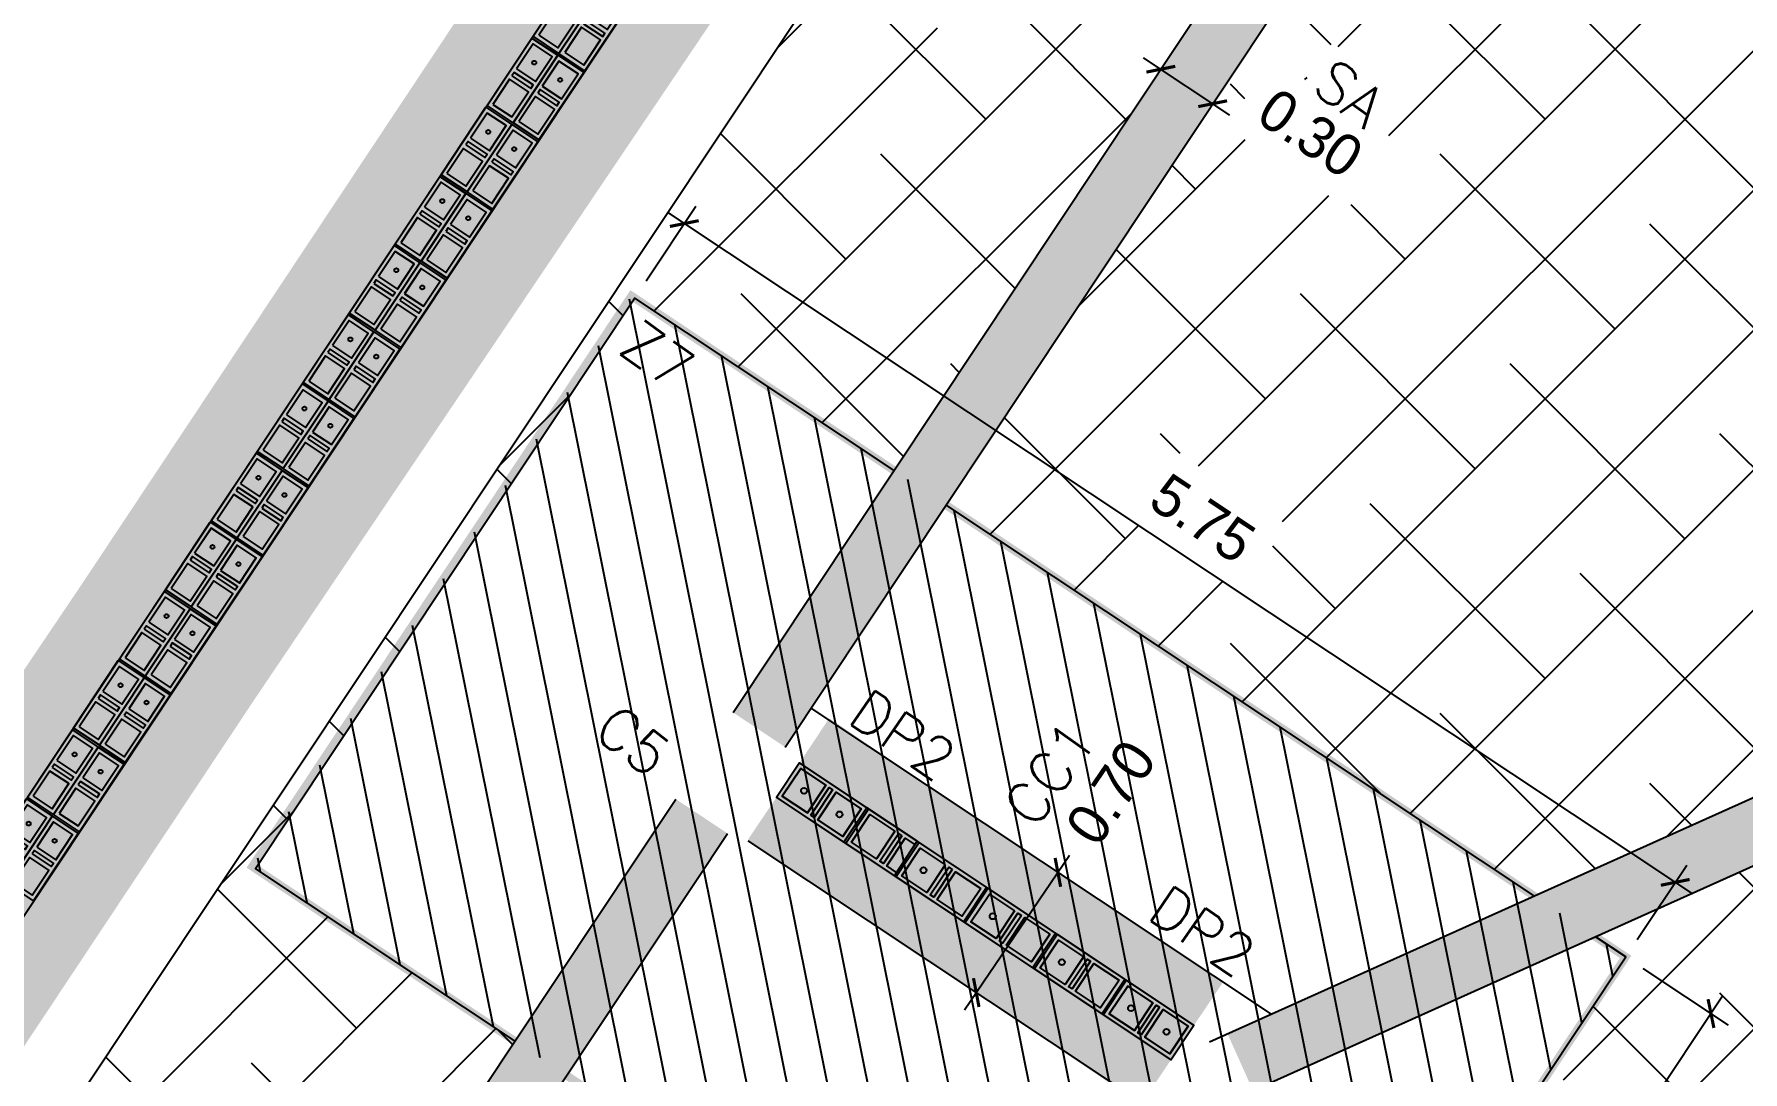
# Model space of a CAD drawing. Header units: metres. Extents: x -33.7 to 13.3, y -17.6 to 9.2.
# Drawn here: x -25.13 to -16.9, y -2.23 to 2.77 of the extents above; entities that cross this region are included whole.
import ezdxf
from ezdxf.enums import TextEntityAlignment as Align
from ezdxf.xclip import XClip

# ---------------------------------------------------------------- set-up
doc = ezdxf.new("R2010")
doc.units = ezdxf.units.M
doc.header["$XCLIPFRAME"] = 2
for name, color, linetype in [('00', 8, 'Continuous'), ('COTAS', 1, 'Continuous'), ('Pin DP1 en Muro de 20cm', 3, 'Continuous'), ('Pin DP1 en Muro de contencion de 30cm', 3, 'Continuous'), ('Pin DP2 en Muro de 20cm', 32, 'Continuous'), ('S-cotas 001', 1, 'Continuous'), ('Zapata Z7 de 3.30 x 5.75 x 0.55 m', 140, 'Continuous')]:
    doc.layers.add(name, color=color, linetype=linetype)
for name, color, linetype, transparency in [('Cimiento corrido CC1 de 0.70 x 0.25 m (dentro de zapata)', 52, 'Continuous', 0.5), ('Cimiento corrido MC1 de 1.00 x 0.30 m', 4, 'Continuous', 0.5), ('SOT Muro de 20cm', 1, 'Continuous', 0.5), ('SOT Muro de contencion de 30cm', 6, 'Continuous', 0.5)]:
    doc.layers.add(name, color=color, linetype=linetype, transparency=transparency)
doc.styles.add('ROMANS', font='romans')
doc.styles.add('ROTULOS', font='GOTHIC.TTF')
doc.styles.get("Standard").update_dxf_attribs({"font": 'arial.ttf'})
doc.dimstyles.new('DIM_100_2', dxfattribs={"dimtxt": 0.2, "dimasz": 0.1, "dimexe": 0.1, "dimexo": 0.1, "dimgap": 0.15, "dimtad": 1, "dimdsep": 46, "dimtxsty": 'ROTULOS', "dimblk": 'ARCHTICK', "dimcen": 0.1, "dimdle": 0.1, "dimaunit": 1, "dimadec": 3, "dimazin": 3, "dimtfac": 1, "dimtix": 1, "dimtmove": 2, "dimatfit": 3, "dimldrblk": 'FLECHA', "dimfxl": 0.25, "dimtvp": 1, "dimtolj": 1, "dimlwd": -1, "dimlwe": -1})

# ---------------------------------------------------------------- blocks, each defined once
blk = doc.blocks.new('*U40')
for points in [[(-0.075, 0.4), (0.075, 0.4), (0.075, 0.01), (-0.075, 0.01)], [(0.055, 0.38), (-0.055, 0.38), (-0.055, 0.235), (0.055, 0.235)], [(0.055, 0.215), (-0.055, 0.215), (-0.055, 0.195), (0.055, 0.195)], [(0.055, 0.175), (-0.055, 0.175), (-0.055, 0.03), (0.055, 0.03)]]:
    blk.add_lwpolyline(points, close=True)
at = {"color": 251}
blk.add_lwpolyline([(-0.075, 0), (0.075, 0)], dxfattribs=at)
at = {"color": 3}
blk.add_circle((0, 0.1025), 0.00953, dxfattribs=at)
blk = doc.blocks.new('*U41')
for points in [[(-0.075, 0.4), (0.075, 0.4), (0.075, 0.01), (-0.075, 0.01)], [(0.055, 0.38), (-0.055, 0.38), (-0.055, 0.235), (0.055, 0.235)], [(0.055, 0.215), (-0.055, 0.215), (-0.055, 0.195), (0.055, 0.195)], [(0.055, 0.175), (-0.055, 0.175), (-0.055, 0.03), (0.055, 0.03)]]:
    blk.add_lwpolyline(points, close=True)
at = {"color": 251}
blk.add_lwpolyline([(-0.075, 0), (0.075, 0)], dxfattribs=at)
at = {"color": 3}
blk.add_circle((0, 0.1025), 0.00953, dxfattribs=at)
blk = doc.blocks.new('*U42')
for points in [[(-0.075, 0.4), (0.075, 0.4), (0.075, 0.01), (-0.075, 0.01)], [(0.055, 0.38), (-0.055, 0.38), (-0.055, 0.235), (0.055, 0.235)], [(0.055, 0.215), (-0.055, 0.215), (-0.055, 0.195), (0.055, 0.195)], [(0.055, 0.175), (-0.055, 0.175), (-0.055, 0.03), (0.055, 0.03)]]:
    blk.add_lwpolyline(points, close=True)
at = {"color": 251}
blk.add_lwpolyline([(-0.075, 0), (0.075, 0)], dxfattribs=at)
at = {"color": 3}
blk.add_circle((0, 0.1025), 0.00953, dxfattribs=at)
blk = doc.blocks.new('*U43')
for points in [[(-0.075, 0.4), (0.075, 0.4), (0.075, 0.01), (-0.075, 0.01)], [(0.055, 0.38), (-0.055, 0.38), (-0.055, 0.235), (0.055, 0.235)], [(0.055, 0.215), (-0.055, 0.215), (-0.055, 0.195), (0.055, 0.195)], [(0.055, 0.175), (-0.055, 0.175), (-0.055, 0.03), (0.055, 0.03)]]:
    blk.add_lwpolyline(points, close=True)
at = {"color": 251}
blk.add_lwpolyline([(-0.075, 0), (0.075, 0)], dxfattribs=at)
at = {"color": 3}
blk.add_circle((0, 0.1025), 0.00953, dxfattribs=at)
blk = doc.blocks.new('*U44')
for points in [[(-0.075, 0.4), (0.075, 0.4), (0.075, 0.01), (-0.075, 0.01)], [(0.055, 0.38), (-0.055, 0.38), (-0.055, 0.235), (0.055, 0.235)], [(0.055, 0.215), (-0.055, 0.215), (-0.055, 0.195), (0.055, 0.195)], [(0.055, 0.175), (-0.055, 0.175), (-0.055, 0.03), (0.055, 0.03)]]:
    blk.add_lwpolyline(points, close=True)
at = {"color": 251}
blk.add_lwpolyline([(-0.075, 0), (0.075, 0)], dxfattribs=at)
at = {"color": 3}
blk.add_circle((0, 0.1025), 0.00953, dxfattribs=at)
blk = doc.blocks.new('*U45')
for points in [[(-0.075, 0.4), (0.075, 0.4), (0.075, 0.01), (-0.075, 0.01)], [(0.055, 0.38), (-0.055, 0.38), (-0.055, 0.235), (0.055, 0.235)], [(0.055, 0.215), (-0.055, 0.215), (-0.055, 0.195), (0.055, 0.195)], [(0.055, 0.175), (-0.055, 0.175), (-0.055, 0.03), (0.055, 0.03)]]:
    blk.add_lwpolyline(points, close=True)
at = {"color": 251}
blk.add_lwpolyline([(-0.075, 0), (0.075, 0)], dxfattribs=at)
at = {"color": 3}
blk.add_circle((0, 0.1025), 0.00953, dxfattribs=at)
blk = doc.blocks.new('*U46')
for points in [[(-0.075, 0.4), (0.075, 0.4), (0.075, 0.01), (-0.075, 0.01)], [(0.055, 0.38), (-0.055, 0.38), (-0.055, 0.235), (0.055, 0.235)], [(0.055, 0.215), (-0.055, 0.215), (-0.055, 0.195), (0.055, 0.195)], [(0.055, 0.175), (-0.055, 0.175), (-0.055, 0.03), (0.055, 0.03)]]:
    blk.add_lwpolyline(points, close=True)
at = {"color": 251}
blk.add_lwpolyline([(-0.075, 0), (0.075, 0)], dxfattribs=at)
at = {"color": 3}
blk.add_circle((0, 0.1025), 0.00953, dxfattribs=at)
blk = doc.blocks.new('*U47')
for points in [[(-0.075, 0.4), (0.075, 0.4), (0.075, 0.01), (-0.075, 0.01)], [(0.055, 0.38), (-0.055, 0.38), (-0.055, 0.235), (0.055, 0.235)], [(0.055, 0.215), (-0.055, 0.215), (-0.055, 0.195), (0.055, 0.195)], [(0.055, 0.175), (-0.055, 0.175), (-0.055, 0.03), (0.055, 0.03)]]:
    blk.add_lwpolyline(points, close=True)
at = {"color": 251}
blk.add_lwpolyline([(-0.075, 0), (0.075, 0)], dxfattribs=at)
at = {"color": 3}
blk.add_circle((0, 0.1025), 0.00953, dxfattribs=at)
blk = doc.blocks.new('*U48')
for points in [[(-0.075, 0.4), (0.075, 0.4), (0.075, 0.01), (-0.075, 0.01)], [(0.055, 0.38), (-0.055, 0.38), (-0.055, 0.235), (0.055, 0.235)], [(0.055, 0.215), (-0.055, 0.215), (-0.055, 0.195), (0.055, 0.195)], [(0.055, 0.175), (-0.055, 0.175), (-0.055, 0.03), (0.055, 0.03)]]:
    blk.add_lwpolyline(points, close=True)
at = {"color": 251}
blk.add_lwpolyline([(-0.075, 0), (0.075, 0)], dxfattribs=at)
at = {"color": 3}
blk.add_circle((0, 0.1025), 0.00953, dxfattribs=at)
blk = doc.blocks.new('*U49')
for points in [[(-0.075, 0.4), (0.075, 0.4), (0.075, 0.01), (-0.075, 0.01)], [(0.055, 0.38), (-0.055, 0.38), (-0.055, 0.235), (0.055, 0.235)], [(0.055, 0.215), (-0.055, 0.215), (-0.055, 0.195), (0.055, 0.195)], [(0.055, 0.175), (-0.055, 0.175), (-0.055, 0.03), (0.055, 0.03)]]:
    blk.add_lwpolyline(points, close=True)
at = {"color": 251}
blk.add_lwpolyline([(-0.075, 0), (0.075, 0)], dxfattribs=at)
at = {"color": 3}
blk.add_circle((0, 0.1025), 0.00953, dxfattribs=at)
blk = doc.blocks.new('*U50')
for points in [[(-0.075, 0.4), (0.075, 0.4), (0.075, 0.01), (-0.075, 0.01)], [(0.055, 0.38), (-0.055, 0.38), (-0.055, 0.235), (0.055, 0.235)], [(0.055, 0.215), (-0.055, 0.215), (-0.055, 0.195), (0.055, 0.195)], [(0.055, 0.175), (-0.055, 0.175), (-0.055, 0.03), (0.055, 0.03)]]:
    blk.add_lwpolyline(points, close=True)
at = {"color": 251}
blk.add_lwpolyline([(-0.075, 0), (0.075, 0)], dxfattribs=at)
at = {"color": 3}
blk.add_circle((0, 0.1025), 0.00953, dxfattribs=at)
blk = doc.blocks.new('*U51')
for points in [[(-0.075, 0.4), (0.075, 0.4), (0.075, 0.01), (-0.075, 0.01)], [(0.055, 0.38), (-0.055, 0.38), (-0.055, 0.235), (0.055, 0.235)], [(0.055, 0.215), (-0.055, 0.215), (-0.055, 0.195), (0.055, 0.195)], [(0.055, 0.175), (-0.055, 0.175), (-0.055, 0.03), (0.055, 0.03)]]:
    blk.add_lwpolyline(points, close=True)
at = {"color": 251}
blk.add_lwpolyline([(-0.075, 0), (0.075, 0)], dxfattribs=at)
at = {"color": 3}
blk.add_circle((0, 0.1025), 0.00953, dxfattribs=at)
blk = doc.blocks.new('*U52')
for points in [[(-0.075, 0.4), (0.075, 0.4), (0.075, 0.01), (-0.075, 0.01)], [(0.055, 0.38), (-0.055, 0.38), (-0.055, 0.235), (0.055, 0.235)], [(0.055, 0.215), (-0.055, 0.215), (-0.055, 0.195), (0.055, 0.195)], [(0.055, 0.175), (-0.055, 0.175), (-0.055, 0.03), (0.055, 0.03)]]:
    blk.add_lwpolyline(points, close=True)
at = {"color": 251}
blk.add_lwpolyline([(-0.075, 0), (0.075, 0)], dxfattribs=at)
at = {"color": 3}
blk.add_circle((0, 0.1025), 0.00953, dxfattribs=at)
blk = doc.blocks.new('*U18')
at = {"color": 251}
blk.add_lwpolyline([(135.5512, -9.5275), (135.7512, -9.5275)], dxfattribs=at)
for points in [[(135.5512, -9.9275), (135.7512, -9.9275), (135.7512, -9.5375), (135.5512, -9.5375)], [(135.7312, -9.7025), (135.5712, -9.7025), (135.5712, -9.5575), (135.7312, -9.5575)], [(135.7312, -9.7425), (135.5712, -9.7425), (135.5712, -9.7225), (135.7312, -9.7225)], [(135.7312, -9.9075), (135.5712, -9.9075), (135.5712, -9.7625), (135.7312, -9.7625)]]:
    blk.add_lwpolyline(points, close=True)
at = {"color": 3}
for centre in [(135.6512, -9.63), (135.6512, -9.835)]:
    blk.add_circle(centre, 0.0144, dxfattribs=at)
blk = doc.blocks.new('*U273')
at = {"color": 251}
blk.add_lwpolyline([(135.5512, -9.5275), (135.7512, -9.5275)], dxfattribs=at)
for points in [[(135.5512, -9.9275), (135.7512, -9.9275), (135.7512, -9.5375), (135.5512, -9.5375)], [(135.7312, -9.7025), (135.5712, -9.7025), (135.5712, -9.5575), (135.7312, -9.5575)], [(135.7312, -9.7425), (135.5712, -9.7425), (135.5712, -9.7225), (135.7312, -9.7225)], [(135.7312, -9.9075), (135.5712, -9.9075), (135.5712, -9.7625), (135.7312, -9.7625)]]:
    blk.add_lwpolyline(points, close=True)
at = {"color": 3}
blk.add_circle((135.6512, -9.63), 0.0144, dxfattribs=at)
blk = doc.blocks.new('*U274')
at = {"color": 251}
blk.add_lwpolyline([(135.5512, -9.5275), (135.7512, -9.5275)], dxfattribs=at)
for points in [[(135.5512, -9.9275), (135.7512, -9.9275), (135.7512, -9.5375), (135.5512, -9.5375)], [(135.7312, -9.7025), (135.5712, -9.7025), (135.5712, -9.5575), (135.7312, -9.5575)], [(135.7312, -9.7425), (135.5712, -9.7425), (135.5712, -9.7225), (135.7312, -9.7225)], [(135.7312, -9.9075), (135.5712, -9.9075), (135.5712, -9.7625), (135.7312, -9.7625)]]:
    blk.add_lwpolyline(points, close=True)
at = {"color": 3}
blk.add_circle((135.6512, -9.63), 0.0144, dxfattribs=at)
blk = doc.blocks.new('*U275')
at = {"color": 251}
blk.add_lwpolyline([(135.5512, -9.5275), (135.7512, -9.5275)], dxfattribs=at)
for points in [[(135.5512, -9.9275), (135.7512, -9.9275), (135.7512, -9.5375), (135.5512, -9.5375)], [(135.7312, -9.7025), (135.5712, -9.7025), (135.5712, -9.5575), (135.7312, -9.5575)], [(135.7312, -9.7425), (135.5712, -9.7425), (135.5712, -9.7225), (135.7312, -9.7225)], [(135.7312, -9.9075), (135.5712, -9.9075), (135.5712, -9.7625), (135.7312, -9.7625)]]:
    blk.add_lwpolyline(points, close=True)
at = {"color": 3}
blk.add_circle((135.6512, -9.63), 0.0144, dxfattribs=at)
blk = doc.blocks.new('*U272')
at = {"color": 251}
blk.add_lwpolyline([(135.5512, -9.5275), (135.7512, -9.5275)], dxfattribs=at)
for points in [[(135.5512, -9.9275), (135.7512, -9.9275), (135.7512, -9.5375), (135.5512, -9.5375)], [(135.7312, -9.7025), (135.5712, -9.7025), (135.5712, -9.5575), (135.7312, -9.5575)], [(135.7312, -9.7425), (135.5712, -9.7425), (135.5712, -9.7225), (135.7312, -9.7225)], [(135.7312, -9.9075), (135.5712, -9.9075), (135.5712, -9.7625), (135.7312, -9.7625)]]:
    blk.add_lwpolyline(points, close=True)
blk = doc.blocks.new('_ArchTick')
at = {"color": 0, "linetype": 'ByBlock', "lineweight": -2, "const_width": 0.15}
blk.add_lwpolyline([(-0.5, -0.5), (0.5, 0.5)], dxfattribs=at)
blk = doc.blocks.new('*D410')
at = {"layer": 'COTAS'}
for p, q in [((-25.1433, -2.8739), (-26.1427, -2.2096)), ((-26.1147, -2.3482), (-26.1147, -2.3482)), ((-25.2819, -2.9018), (-25.2819, -2.9018))]:
    blk.add_line(p, q, dxfattribs=at)
at = {"layer": 'Defpoints', "color": 0}
for p in [(-26.0594, -2.265), (-26.0594, -2.265), (-25.2266, -2.8185)]:
    blk.add_point(p, dxfattribs=at)
at = {"layer": 'COTAS', "linetype": 'ByBlock', "xscale": 0.1, "yscale": 0.1, "zscale": 0.1}
for p, rotation in [((-26.0594, -2.265), 146.3867880681231), ((-25.2266, -2.8185), 326.3867880681231)]:
    blk.add_blockref('_ArchTick', p, dxfattribs=dict(at, rotation=rotation))
at = {"layer": 'COTAS', "color": 1, "insert": (-24.7232, -2.8908), "char_height": 0.2, "attachment_point": 5, "rotation": 326.38679, "style": 'ROTULOS'}
blk.add_mtext('\\A1;\\A1;1.00', dxfattribs=at)
blk = doc.blocks.new('FLECHA')
h = blk.add_hatch(color=256)
edge = h.paths.add_edge_path()
edge.add_line((-0.76, -0.716), (-0.346, 0))
edge.add_line((-0.346, 0), (-0.76, 0.716))
edge.add_arc((-0.63, 0.791), 0.15, 30, 210, ccw=False)
edge.add_line((-0.5, 0.866), (0, 0))
edge.add_line((0, 0), (-0.5, -0.866))
edge.add_arc((-0.63, -0.791), 0.15, 150, 330, ccw=False)
blk.add_line((-0.346, 0), (-1.83, 0))
blk.add_lwpolyline([(-0.76, -0.716), (-0.346, 0), (-0.76, 0.716, -1), (-0.5, 0.866), (0, 0), (-0.5, -0.866, -1)], format="xyb", close=True)
blk = doc.blocks.new('*D427')
at = {"layer": 'COTAS'}
for p, q in [((-19.3655, 2.3768), (-19.7819, 2.6536)), ((-19.754, 2.515), (-19.754, 2.515)), ((-19.5041, 2.3489), (-19.5041, 2.3489))]:
    blk.add_line(p, q, dxfattribs=at)
at = {"layer": 'Defpoints', "color": 0}
for p in [(-19.6986, 2.5983), (-19.6986, 2.5983), (-19.4488, 2.4322)]:
    blk.add_point(p, dxfattribs=at)
at = {"layer": 'COTAS', "linetype": 'ByBlock', "xscale": 0.1, "yscale": 0.1, "zscale": 0.1}
for p, rotation in [((-19.6986, 2.5983), 146.3867880681233), ((-19.4488, 2.4322), 326.3867880681233)]:
    blk.add_blockref('_ArchTick', p, dxfattribs=dict(at, rotation=rotation))
at = {"layer": 'COTAS', "color": 1, "insert": (-18.9778, 2.2902), "char_height": 0.2, "attachment_point": 5, "rotation": 326.38679, "style": 'ROTULOS'}
blk.add_mtext('\\A1;0.30', dxfattribs=at)
blk = doc.blocks.new('*D462')
at = {"layer": 'Defpoints', "color": 0}
for p in [(-22.2323, 1.4961), (-17.2208, -1.3178), (-17.4593, -1.6767)]:
    blk.add_point(p, dxfattribs=at)
at = {"layer": 'S-cotas 001'}
for p, q in [((-22.177, 1.5794), (-21.9384, 1.9383)), ((-22.0771, 1.9103), (-17.1375, -1.3732)), ((-17.4039, -1.5934), (-17.1654, -1.2345))]:
    blk.add_line(p, q, dxfattribs=at)
at = {"layer": 'S-cotas 001', "linetype": 'ByBlock', "xscale": 0.1, "yscale": 0.1, "zscale": 0.1}
for p, rotation in [((-21.9938, 1.855), 146.3866916977256), ((-17.2208, -1.3178), 326.3866916977256)]:
    blk.add_blockref('_ArchTick', p, dxfattribs=dict(at, rotation=rotation))
at = {"layer": 'S-cotas 001', "color": 1, "insert": (-19.4966, 0.4351), "char_height": 0.2, "attachment_point": 5, "rotation": 326.38669, "style": 'ROTULOS'}
blk.add_mtext('\\A1;\\A1;5.75', dxfattribs=at)
blk = doc.blocks.new('*D463')
at = {"layer": 'Defpoints', "color": 0}
for p in [(-17.4593, -1.6767), (-19.2861, -4.4249), (-18.8753, -4.698)]:
    blk.add_point(p, dxfattribs=at)
at = {"layer": 'S-cotas 001'}
for p, q in [((-17.376, -1.732), (-16.9652, -2.0051)), ((-16.9932, -1.8665), (-18.9307, -4.7812)), ((-19.2028, -4.4803), (-18.7921, -4.7533))]:
    blk.add_line(p, q, dxfattribs=at)
at = {"layer": 'S-cotas 001', "linetype": 'ByBlock', "xscale": 0.1, "yscale": 0.1, "zscale": 0.1}
for p, rotation in [((-17.0485, -1.9497), 56.38703489178465), ((-18.8753, -4.698), 236.3870348917846)]:
    blk.add_blockref('_ArchTick', p, dxfattribs=dict(at, rotation=rotation))
at = {"layer": 'S-cotas 001', "color": 1, "insert": (-17.8226, -2.6525), "char_height": 0.2, "attachment_point": 5, "rotation": 56.38703, "style": 'ROTULOS'}
blk.add_mtext('\\A1;3.30', dxfattribs=at)
blk = doc.blocks.new('*D464')
at = {"layer": 'COTAS'}
for p, q in [((-20.6438, -1.9314), (-20.1382, -1.1867)), ((-20.2771, -1.2133), (-20.2771, -1.2133)), ((-20.6703, -1.7925), (-20.6703, -1.7925))]:
    blk.add_line(p, q, dxfattribs=at)
at = {"layer": 'Defpoints', "color": 0}
for p in [(-20.1944, -1.2695), (-20.1944, -1.2695), (-20.5876, -1.8486)]:
    blk.add_point(p, dxfattribs=at)
at = {"layer": 'COTAS', "linetype": 'ByBlock', "xscale": 0.1, "yscale": 0.1, "zscale": 0.1}
for p, rotation in [((-20.1944, -1.2695), 55.82555940408001), ((-20.5876, -1.8486), 235.82555940408)]:
    blk.add_blockref('_ArchTick', p, dxfattribs=dict(at, rotation=rotation))
at = {"layer": 'COTAS', "color": 1, "insert": (-19.9387, -0.8852), "char_height": 0.2, "attachment_point": 5, "rotation": 55.82556, "style": 'ROTULOS'}
blk.add_mtext('\\A1;0.70', dxfattribs=at)
blk = doc.blocks.new('Pin DP1 en Muro de 20cm')
at = {"layer": 'Pin DP1 en Muro de 20cm'}
blk.add_hatch(color=256, dxfattribs=at).paths.add_polyline_path([(-20.0705, -1.676), (-20.1591, -1.8092), (-20.2799, -1.729), (-20.1913, -1.5957)])
blk.add_lwpolyline([(-20.0705, -1.676), (-20.1591, -1.8092), (-20.2799, -1.729), (-20.1913, -1.5957)], close=True, dxfattribs=at)
blk = doc.blocks.new('Pin DP1 en Muro de contencion de 30cm')
at = {"layer": 'Pin DP1 en Muro de contencion de 30cm'}
blk.add_hatch(color=256, dxfattribs=at).paths.add_polyline_path([(-17.68, -16.0187), (-17.7867, -15.9923), (-17.8216, -16.133), (-17.7149, -16.1595)])
blk.add_lwpolyline([(-17.68, -16.0187), (-17.7867, -15.9923), (-17.8216, -16.133), (-17.7149, -16.1595)], close=True, dxfattribs=at)
blk = doc.blocks.new('Pin DP2 en Muro de 20cm')
at = {"layer": 'Pin DP2 en Muro de 20cm'}
for points in [[(2.069, 1.5064), (1.909, 1.5064), (1.909, 1.3614), (2.069, 1.3614)], [(2.069, 1.3014), (1.909, 1.3014), (1.909, 1.1564), (2.069, 1.1564)]]:
    blk.add_hatch(color=256, dxfattribs=at).paths.add_polyline_path(points)
for points in [[(2.069, 1.5064), (1.909, 1.5064), (1.909, 1.3614), (2.069, 1.3614)], [(2.069, 1.3014), (1.909, 1.3014), (1.909, 1.1564), (2.069, 1.1564)]]:
    blk.add_lwpolyline(points, close=True, dxfattribs=at)
blk = doc.blocks.new('Zapata Z7 de 3.30 x 5.75 x 0.55 m')
at = {"layer": 'Zapata Z7 de 3.30 x 5.75 x 0.55 m'}
h = blk.add_hatch(dxfattribs=at)
h.set_pattern_fill('ANSI31', color=256, scale=0.06, style=0)
h.paths.add_polyline_path([(-1.65, -2.875), (1.65, -2.875), (1.65, 2.875), (-1.65, 2.875)])
at = {"layer": 'Zapata Z7 de 3.30 x 5.75 x 0.55 m', "const_width": 0.04}
blk.add_lwpolyline([(-1.65, -2.875), (1.65, -2.875), (1.65, 2.875), (-1.65, 2.875)], close=True, dxfattribs=at)
blk = doc.blocks.new('xMuro 20')
blk.add_hatch(color=256).paths.add_polyline_path([(0, -0.1), (1, -0.1), (1, 0.1), (0, 0.1)])
blk.add_lwpolyline([(0, -0.1), (1, -0.1), (1, 0.1), (0, 0.1)], close=True)
at = {"color": 250, "flags": 1}
for tag, p in [('ID', (0, -0.2)), ('TIPO', (0, -0.3)), ('ESPESOR', (0, -0.4)), ('LARGO', (0, -0.5)), ('ALTO', (0, -0.6)), ('AREA', (0, -0.7))]:
    blk.add_attdef(tag, p, '', height=0.08, dxfattribs=at)
blk = doc.blocks.new('xMuro 30')
blk.add_hatch(color=256).paths.add_polyline_path([(0, -0.15), (1, -0.15), (1, 0.15), (0, 0.15)])
blk.add_lwpolyline([(0, -0.15), (1, -0.15), (1, 0.15), (0, 0.15)], close=True)
at = {"color": 250, "flags": 1}
for tag, p in [('ID', (0, -0.25)), ('TIPO', (0, -0.35)), ('ESPESOR', (0, -0.45)), ('LARGO', (0, -0.55)), ('ALTO', (0, -0.65)), ('AREA', (0, -0.75))]:
    blk.add_attdef(tag, p, '', height=0.08, dxfattribs=at)

msp = doc.modelspace()

# ---------------------------------------------------------------- hatches: boundary and pattern name
at = {"layer": '00'}
h = msp.add_hatch(dxfattribs=at)
h.set_pattern_fill('ANSI38', color=256, scale=0.15)
h.paths.add_polyline_path([(-4.6593, 0.8334), (-8.386, 0.8334), (-8.386, -0.2387), (-4.6593, -0.2387)])
h.paths.add_polyline_path([(-5.3507, 0.0369), (-4.7173, 0.0369), (-4.7173, -0.2631), (-5.3507, -0.2631)])
h.paths.add_polyline_path([(-8.1834, 0.8535), (-7.731, 0.8535), (-7.731, 0.5535), (-8.1834, 0.5535)])
h.paths.add_polyline_path([(-9.586, 0.8334), (-9.586, -0.2387), (-8.386, -0.2387), (-8.386, 0.8334)])
h.paths.add_polyline_path([(-8.386, 6.3702), (-8.386, 1.5334), (-4.6593, 1.5334), (-4.6593, 3.3291), (-2.586, 3.3291), (-2.586, 6.3702)])
h.paths.add_polyline_path([(-11.086, 6.3702), (-11.086, 2.9834), (-9.586, 2.9834), (-9.586, 1.5334), (-8.386, 1.5334), (-8.386, 6.3702)])
h.paths.add_polyline_path([(-9.5393, 1.8241), (-8.9155, 1.8241), (-8.9155, 1.5241), (-9.5393, 1.5241)])
h.paths.add_polyline_path([(-8.386, 6.3702), (-8.386, 7.7363), (-8.8848, 7.7363), (-9.2848, 7.7363), (-9.6848, 7.7363), (-10.0848, 7.7363), (-10.4848, 7.7363), (-10.611, 7.7363), (-10.8848, 7.7362), (-11.086, 7.7362), (-11.086, 6.3702)])
h.paths.add_polyline_path([(-3.182, 7.8863), (-3.182, 7.8663), (-3.182, 7.8364), (-3.182, 7.7563), (-3.182, 7.7363), (-3.372, 7.7363), (-3.372, 7.8364), (-3.7597, 7.8364), (-3.7597, 7.7363), (-3.986, 7.7363), (-3.986, 6.7363), (-4.686, 6.7363), (-4.686, 7.7363), (-4.9222, 7.7363), (-5.1122, 7.7363), (-5.3598, 7.7363), (-5.7598, 7.7363), (-6.1598, 7.7363), (-6.5598, 7.7363), (-6.9598, 7.7363), (-7.3598, 7.7363), (-7.586, 7.7362), (-7.586, 6.7363), (-8.286, 6.7363), (-8.286, 7.7363), (-8.386, 7.7363), (-8.386, 6.3702), (-2.586, 6.3702), (-2.586, 6.7363), (-2.936, 6.7363), (-2.936, 7.7363), (-3.172, 7.7363), (-3.172, 7.8364), (-3.172, 7.8863)], is_closed=False)
h.paths.add_polyline_path([(-2.586, 3.3291), (1.439, 3.3291), (1.439, 4.9451), (-2.011, 4.9451), (-2.011, 6.3702), (-2.586, 6.3702)])
h.paths.add_polyline_path([(-2.011, 7.7363), (-2.236, 7.7363), (-2.236, 6.7363), (-2.586, 6.7363), (-2.586, 6.3702), (-2.011, 6.3702)])
h.paths.add_polyline_path([(4.6574, 4.9302), (3.9462, 5.2268), (4.0571, 5.4926), (2.139, 6.2926), (2.139, 1.5084), (3.2303, 1.5084)])
h.paths.add_polyline_path([(10.1144, 2.8169), (9.7724, 2.9595), (9.9071, 3.2826), (6.4461, 4.726), (6.2536, 4.2645), (5.3035, 4.6608), (3.9158, 1.3334), (9.4957, 1.3334), (9.7777, 2.0095)])
h.paths.add_polyline_path([(8.7205, 1.6505), (9.3407, 1.3935), (9.1876, 1.024), (8.5673, 1.281)])
h.paths.add_polyline_path([(9.4957, 1.3334), (3.9158, 1.3334), (3.6968, 0.8084), (2.139, 0.8084), (2.139, -2.6637), (7.8287, -2.6637)])
h.paths.add_polyline_path([(7.0302, -2.4025), (7.6504, -2.6595), (7.4973, -3.029), (6.877, -2.772)])
h.paths.add_polyline_path([(8.6568, 1.3446), (9.1961, 1.0926), (9.0691, 0.8208), (8.5298, 1.0728)])
h.paths.add_polyline_path([(7.453, -3.5646), (7.8287, -2.6637), (2.139, -2.6637), (2.139, -3.1747), (3.0741, -3.5646)])
h.paths.add_polyline_path([(3.0741, -3.5646), (6.4622, -4.9777), (6.5969, -4.6546), (6.9389, -4.7973), (7.453, -3.5646)])
h.paths.add_polyline_path([(-5.3882, -2.6637), (-5.3882, -0.9387), (-8.0538, -0.9387), (-8.0538, -2.6637)])
h.paths.add_polyline_path([(-6.0368, -2.5157), (-5.5845, -2.5157), (-5.5845, -2.8157), (-6.0368, -2.8157)])
h.paths.add_polyline_path([(-11.386, -3.8953), (-11.386, -2.6637), (-11.386, -0.3166), (-12.886, -0.3166), (-12.886, 0.5401), (-15.8572, -0.7944), (-17.5814, -3.3881), (-14.0719, -5.7717), (-13.5557, -4.9952), (-12.557, -5.6591)])
h.paths.add_polyline_path([(-15.8572, -0.7944), (-17.6054, -1.5796), (-17.4593, -1.6767), (-18.2811, -2.9129), (-17.5814, -3.3881)])
h.paths.add_polyline_path([(-12.886, 1.3334), (-12.886, 2.4194), (-15.3829, 4.7202), (-17.9279, 4.7202), (-20.7334, 0.4997), (-17.9006, -1.3833), (-15.5456, -0.3256), (-14.4428, 1.3334)])
h.paths.add_polyline_path([(-11.786, 2.9834), (-12.886, 2.9834), (-12.886, 2.8274), (-15.36, 5.107), (-15.36, 5.5139), (-11.786, 5.5139), (-11.786, 2.9834)])
h.paths.add_polyline_path([(-23.2556, 0.1331), (-23.1743, 0.079), (-22.2323, 1.4961), (-20.9832, 0.6658), (-18.2881, 4.7202), (-18.66, 4.7202), (-18.66, 7.0363)])
h.paths.add_polyline_path([(-15.36, 7.0363), (-15.36, 6.3702), (-11.786, 6.3702), (-11.786, 7.0363)])
h.paths.add_polyline_path([(-14.9493, 6.5059), (-14.4969, 6.5059), (-14.4969, 6.2059), (-14.9493, 6.2059)])
h.paths.add_polyline_path([(-13.402, 7.054), (-12.7307, 7.0389), (-12.7397, 6.639), (-13.411, 6.6541)])
h.paths.add_polyline_path([(-11.736, 6.2139), (-11.736, 6.3702), (-15.36, 6.3702), (-15.36, 6.2139)])
h.paths.add_polyline_path([(-22.706, -7.3169), (-22.4748, -6.3262), (-20.6318, -6.7465), (-19.9949, -3.9537), (-22.5603, -2.2485), (-24.2496, -4.7898), (-23.3334, -5.3988), (-24.0254, -6.4398)])
h.paths.add_polyline_path([(-25.7636, -7.053), (-25.6242, -7.0875), (-25.9129, -8.2523), (-23.5743, -8.8319), (-23.4877, -8.4824), (-23.4397, -8.2471), (-23.8182, -8.1533), (-24.2016, -8.0582), (-24.5899, -7.962), (-24.9781, -7.8658), (-25.3664, -7.7696), (-25.7449, -7.6757), (-25.7088, -7.5301), (-25.3206, -7.6264), (-24.9323, -7.7226), (-24.5441, -7.8188), (-24.1558, -7.9151), (-23.7821, -8.0077), (-23.3939, -8.1039), (-23.2483, -8.14), (-23.3445, -8.5282), (-23.4287, -8.868), (-23.0877, -8.9525), (-22.706, -7.3169), (-24.0254, -6.4398), (-24.7173, -7.4808), (-25.6392, -6.868)])
h.paths.add_polyline_path([(-19.3284, -9.3819), (-18.7609, -9.7591), (-16.3508, -6.1334), (-13.937, -7.7379), (-13.7738, -7.492), (-14.7736, -6.8274), (-14.238, -6.0216), (-17.7475, -3.638), (-19.9216, -6.9085), (-18.797, -7.165)])
h.paths.add_polyline_path([(-19.7546, -10.8089), (-19.5492, -10.945), (-18.927, -10.009), (-19.4029, -9.6926), (-19.6751, -10.8286)])
h.paths.add_polyline_path([(-18.6973, -16.0499), (-18.2664, -14.311), (-20.7079, -12.6881), (-19.7152, -11.1948), (-20.6224, -10.5938), (-20.8884, -10.5278), (-21.2767, -10.4316), (-21.6649, -10.3354), (-22.0532, -10.2391), (-22.124, -10.2216), (-24.9656, -14.4963)])
h.paths.add_polyline_path([(-24.9656, -14.4963), (-22.124, -10.2216), (-22.4414, -10.1429), (-22.8297, -10.0467), (-23.218, -9.9505), (-23.6062, -9.8542), (-23.9945, -9.758), (-24.3827, -9.6618), (-24.771, -9.5655), (-25.1592, -9.4693), (-25.5475, -9.3731), (-25.9357, -9.2769), (-26.1534, -9.2229), (-26.324, -9.1806), (-26.7122, -9.0844), (-27.1005, -8.9882), (-27.2036, -8.9626), (-30.0452, -13.2373), (-25.6764, -14.3201)])
h.paths.add_polyline_path([(-22.1972, -9.4099), (-21.5063, -9.5712), (-21.5972, -9.9607), (-22.2881, -9.7994)])
h.paths.add_polyline_path([(-27.2036, -8.9626), (-27.4887, -8.8919), (-27.877, -8.7957), (-28.2652, -8.6995), (-28.2888, -8.6936), (-28.6535, -8.6032), (-29.032, -8.5094), (-29.1026, -8.4919), (-31.9442, -12.7666), (-30.0452, -13.2373)])
h.paths.add_polyline_path([(-29.6289, -8.3615), (-29.6974, -8.3445), (-29.733, -8.3357), (-30.0423, -8.259), (-33.4182, -12.4013), (-31.9442, -12.7666), (-29.1026, -8.4919), (-29.2503, -8.4553)])
h.paths.add_polyline_path([(-27.3143, -6.1019), (-26.9261, -6.1982), (-26.5378, -6.2944), (-26.4809, -6.3085), (-26.7993, -6.0969), (-26.1073, -5.0559), (-26.5251, -4.7781), (-27.3934, -6.0824), (-27.3241, -6.0995)], is_closed=False)
h.paths.add_polyline_path([(-26.1838, -6.5367), (-26.1924, -6.5713), (-26.338, -6.5352), (-26.3294, -6.5006), (-26.5836, -6.4376), (-26.9719, -6.3414), (-27.3601, -6.2451), (-27.4817, -6.215), (-27.7172, -6.5687), (-26.0735, -6.9761), (-25.889, -6.702), (-26.1102, -6.5549)])
h.paths.add_polyline_path([(-27.7888, -6.6763), (-28.4237, -7.6299), (-28.0482, -7.723)])
h.paths.add_polyline_path([(-23.1743, 0.079), (-23.2556, 0.1331), (-26.5251, -4.7781), (-26.1073, -5.0559), (-25.4153, -4.0149), (-24.4994, -4.6237), (-22.8101, -2.0824), (-24.0592, -1.2521)])
h.paths.add_polyline_path([(-14.4428, 1.3334), (-15.5456, -0.3256), (-12.886, 0.8689), (-12.886, 1.3334)])
h.paths.add_polyline_path([(-11.0382, -0.4636), (-11.0382, -0.3166), (-11.386, -0.3166), (-11.386, -2.6637), (-11.3538, -2.6637), (-11.3538, -0.4636)])
h.paths.add_polyline_path([(-19.9216, -6.9085), (-17.7475, -3.638), (-18.4471, -3.1628), (-19.2861, -4.4249), (-19.7277, -4.1314), (-20.3393, -6.8132)])
h.paths.add_polyline_path([(2.1518, -2.8988), (2.7756, -2.8988), (2.7756, -3.1988), (2.1518, -3.1988)])
h.paths.add_polyline_path([(-20.7446, -3.7304), (-20.0476, -3.8632), (-20.1225, -4.2561), (-20.8195, -4.1233)])
h.paths.add_polyline_path([(-25.755, -7.6631), (-25.1515, -7.8209), (-25.2273, -8.1111), (-25.8309, -7.9534)])
h.paths.add_polyline_path([(-19.2987, -9.1554), (-19.0535, -8.8097), (-18.8088, -8.9833), (-19.054, -9.329)])
h.paths.add_polyline_path([(-20.9886, -10.5251), (-20.5588, -10.6317), (-20.631, -10.9229), (-21.0608, -10.8163)])
h.paths.add_polyline_path([(-25.441, -14.4093), (-25.2795, -13.7576), (-24.8912, -13.8538), (-25.0527, -14.5055)])
h.paths.add_polyline_path([(-25.6505, -14.3528), (-25.5225, -13.7715), (-25.2295, -13.8361), (-25.3575, -14.4174)])
h.paths.add_polyline_path([(-19.8576, -6.0936), (-19.4643, -5.503), (-19.1314, -5.7247), (-19.5246, -6.3153)])
h.paths.add_polyline_path([(-2.011, 6.6254), (-2.0963, 6.6254), (-2.0963, 6.9254), (-2.011, 6.9254)], flags=16)
h.paths.add_polyline_path([(-2.011, 6.8147), (-2.1595, 6.8147), (-2.1595, 7.2147), (-2.011, 7.2147)], flags=16)
h.paths.add_polyline_path([(-7.1504, 0.8049), (-6.441, 0.789), (-6.45, 0.3891), (-7.1594, 0.4051)], flags=16)
h.paths.add_polyline_path([(-7.1232, 0.4867), (-6.547, 0.4867), (-6.547, 0.1867), (-7.1232, 0.1867)], flags=16)
h.paths.add_polyline_path([(-6.0487, -0.1365), (-6.0487, 0.5635), (-5.6487, 0.5635), (-5.6487, -0.1365)], flags=16)
h.paths.add_polyline_path([(-11.0246, 6.0206), (-10.3913, 6.0206), (-10.3913, 5.7206), (-11.0246, 5.7206)], flags=16)
h.paths.add_polyline_path([(-10.7401, 4.2263), (-10.1639, 4.2263), (-10.1639, 3.9263), (-10.7401, 3.9263)], flags=16)
h.paths.add_polyline_path([(-10.8373, 4.5734), (-10.1277, 4.5734), (-10.1277, 4.1734), (-10.8373, 4.1734)], flags=16)
h.paths.add_polyline_path([(-8.9728, 6.9005), (-8.9728, 7.572), (-8.5728, 7.572), (-8.5728, 6.9005)], flags=16)
h.paths.add_polyline_path([(-10.0971, 7.638), (-9.4258, 7.6229), (-9.4348, 7.223), (-10.1061, 7.2381)], flags=16)
h.paths.add_polyline_path([(-10.0218, 7.3154), (-9.4265, 7.3154), (-9.4265, 7.0154), (-10.0218, 7.0154)], flags=16)
h.paths.add_polyline_path([(-10.8373, 7.0355), (-10.1277, 7.0355), (-10.1277, 6.6355), (-10.8373, 6.6355)], flags=16)
h.paths.add_polyline_path([(-10.7401, 6.6884), (-10.1639, 6.6884), (-10.1639, 6.3884), (-10.7401, 6.3884)], flags=16)
h.paths.add_polyline_path([(-5.3728, 6.9005), (-5.3728, 7.572), (-4.9728, 7.572), (-4.9728, 6.9005)], flags=16)
h.paths.add_polyline_path([(-6.3245, 7.3651), (-5.7292, 7.3651), (-5.7292, 7.0651), (-6.3245, 7.0651)], flags=16)
h.paths.add_polyline_path([(-6.3998, 7.638), (-5.7285, 7.6229), (-5.7375, 7.223), (-6.4088, 7.2381)], flags=16)
h.paths.add_polyline_path([(-3.7873, 7.2147), (-3.0777, 7.2147), (-3.0777, 6.8147), (-3.7873, 6.8147)], flags=16)
h.paths.add_polyline_path([(-7.2901, 6.8676), (-6.7139, 6.8676), (-6.7139, 6.5676), (-7.2901, 6.5676)], flags=16)
h.paths.add_polyline_path([(-7.3873, 7.2147), (-6.6777, 7.2147), (-6.6777, 6.8147), (-7.3873, 6.8147)], flags=16)
h.paths.add_polyline_path([(-1.8399, 4.034), (-1.1304, 4.034), (-1.1304, 3.634), (-1.8399, 3.634)], flags=16)
h.paths.add_polyline_path([(0.4157, 4.2451), (0.9919, 4.2451), (0.9919, 3.9451), (0.4157, 3.9451)], flags=16)
h.paths.add_polyline_path([(0.3231, 4.5921), (1.0326, 4.5921), (1.0326, 4.1921), (0.3231, 4.1921)], flags=16)
h.paths.add_polyline_path([(3.3137, 4.5875), (3.9633, 4.302), (3.8023, 3.9358), (3.1528, 4.2213)], flags=16)
h.paths.add_polyline_path([(3.2297, 4.2453), (3.7572, 4.0135), (3.6365, 3.7389), (3.109, 3.9707)], flags=16)
h.paths.add_polyline_path([(2.1466, -0.3731), (2.7704, -0.3731), (2.7704, -0.6731), (2.1466, -0.6731)], flags=16)
h.paths.add_polyline_path([(3.1299, 0.6767), (3.7728, 0.6767), (3.7728, 0.3767), (3.1299, 0.3767)], flags=16)
h.paths.add_polyline_path([(6.9665, -2.7084), (7.5058, -2.9604), (7.3788, -3.2322), (6.8395, -2.9801)], flags=16)
h.paths.add_polyline_path([(-7.9718, -0.9672), (-7.2625, -0.9832), (-7.2715, -1.3831), (-7.9809, -1.3671)], flags=16)
h.paths.add_polyline_path([(-7.9447, -1.2855), (-7.3685, -1.2855), (-7.3685, -1.5855), (-7.9447, -1.5855)], flags=16)
h.paths.add_polyline_path([(-16.0534, -4.1835), (-15.8082, -3.8378), (-15.5635, -4.0114), (-15.8087, -4.3571)], flags=16)
h.paths.add_polyline_path([(-15.882, -4.4089), (-15.4893, -3.818), (-15.1561, -4.0394), (-15.5489, -4.6303)], flags=16)
h.paths.add_polyline_path([(-15.4944, -0.66), (-15.1916, -1.3017), (-15.5533, -1.4724), (-15.8562, -0.8307)], flags=16)
h.paths.add_polyline_path([(-15.1916, -0.7068), (-14.9795, -1.0737), (-15.2392, -1.2238), (-15.4513, -0.8569)], flags=16)
h.paths.add_polyline_path([(-12.4951, -4.0567), (-11.9374, -4.4306), (-12.1602, -4.7628), (-12.7178, -4.3889)], flags=16)
h.paths.add_polyline_path([(-12.6176, -4.3441), (-12.1384, -4.6972), (-12.3163, -4.9387), (-12.7955, -4.5856)], flags=16)
h.paths.add_polyline_path([(-18.1856, -2.8372), (-17.7928, -2.2463), (-17.4597, -2.4677), (-17.8524, -3.0586)], flags=16)
h.paths.add_polyline_path([(-19.6813, 0.7981), (-19.0904, 0.4053), (-19.3118, 0.0722), (-19.9027, 0.465)], flags=16)
h.paths.add_polyline_path([(-15.0925, 3.5852), (-14.7506, 3.8357), (-14.5733, 3.5937), (-14.9152, 3.3432)], flags=16)
h.paths.add_polyline_path([(-19.1626, 2.6531), (-18.5717, 2.2604), (-18.7931, 1.9272), (-19.384, 2.32)], flags=16)
h.paths.add_polyline_path([(-18.8699, 2.7271), (-18.5287, 2.4757), (-18.7067, 2.2342), (-19.0479, 2.4856)], flags=16)
h.paths.add_polyline_path([(-15.0544, 3.2966), (-14.5142, 3.7567), (-14.2549, 3.4521), (-14.795, 2.9921)], flags=16)
h.paths.add_polyline_path([(-15.3473, 5.5061), (-14.7235, 5.5061), (-14.7235, 5.2061), (-15.3473, 5.2061)], flags=16)
h.paths.add_polyline_path([(-13.6656, 5.4855), (-12.9562, 5.4695), (-12.9653, 5.0696), (-13.6746, 5.0856)], flags=16)
h.paths.add_polyline_path([(-13.6384, 5.1672), (-13.0622, 5.1672), (-13.0622, 4.8672), (-13.6384, 4.8672)], flags=16)
h.paths.add_polyline_path([(-20.9408, 3.2934), (-20.4616, 2.9403), (-20.6396, 2.6988), (-21.1188, 3.0519)], flags=16)
h.paths.add_polyline_path([(-20.8113, 3.603), (-20.2521, 3.2313), (-20.4736, 2.8982), (-21.0327, 3.2699)], flags=16)
h.paths.add_polyline_path([(-13.3383, 6.7373), (-12.7431, 6.7373), (-12.7431, 6.4373), (-13.3383, 6.4373)], flags=16)
h.paths.add_polyline_path([(-20.6692, -4.0667), (-20.2504, -4.1315), (-20.2962, -4.4279), (-20.7151, -4.3632)], flags=16)
h.paths.add_polyline_path([(-22.9334, -3.0194), (-22.3425, -3.4122), (-22.5639, -3.7453), (-23.1548, -3.3525)], flags=16)
h.paths.add_polyline_path([(-22.6407, -2.9454), (-22.2996, -3.1968), (-22.4775, -3.4384), (-22.8187, -3.187)], flags=16)
h.paths.add_polyline_path([(-23.6003, -7.6928), (-22.9968, -7.8506), (-23.0727, -8.1408), (-23.6762, -7.983)], flags=16)
h.paths.add_polyline_path([(-19.1273, -9.3808), (-18.7346, -8.7899), (-18.4014, -9.0114), (-18.7942, -9.6023)], flags=16)
h.paths.add_polyline_path([(-19.2282, -15.1266), (-18.6685, -15.3293), (-18.7707, -15.6113), (-19.3304, -15.4087)], flags=16)
h.paths.add_polyline_path([(-21.7032, -10.3271), (-21.0997, -10.4849), (-21.1756, -10.7752), (-21.7791, -10.6174)], flags=16)
h.paths.add_polyline_path([(-19.1764, -14.8285), (-18.5329, -15.0204), (-18.6472, -15.4037), (-19.2907, -15.2119)], flags=16)
h.paths.add_polyline_path([(-24.6976, -2.4015), (-24.2184, -2.7546), (-24.3963, -2.9961), (-24.8755, -2.643)], flags=16)
h.paths.add_polyline_path([(-24.8921, -2.5383), (-24.3329, -2.91), (-24.5543, -3.2432), (-25.1135, -2.8715)], flags=16)
h.paths.add_polyline_path([(8.1076, 3.5617), (8.6525, 3.3222), (8.5318, 3.0475), (7.9869, 3.287)], flags=16)
h.paths.add_polyline_path([(8.2853, 3.9202), (8.8214, 3.6702), (8.6481, 3.2986), (8.112, 3.5486)], flags=16)
h.paths.add_polyline_path([(2.8707, 5.5518), (3.4156, 5.3122), (3.2949, 5.0376), (2.75, 5.2771)], flags=24)
h.paths.add_polyline_path([(3.1058, 5.8643), (3.618, 5.5686), (3.413, 5.2135), (2.9008, 5.5092)], flags=24)

# ---------------------------------------------------------------- linework, layer by layer
for points, const_width in [([(-29.7359, -7.9513), (-19.2444, 7.6028)], 1), ([(-21.6333, -0.5831), (-17.1492, 6.1625)], 0.3), ([(-19.316, -2.1835), (-11.6329, 1.2674)], 0.3), ([(-19.5987, -2.0951), (-21.49, -0.8194)], 0.7), ([(-24.9281, -5.5395), (-21.9101, -0.9995)], 0.3)]:
    msp.add_lwpolyline(points, dxfattribs=dict(at, const_width=const_width))
for points in [[(-19.2145, 8.0363), (-30.0423, -8.259)], [(-18.66, 7.0363), (-28.4237, -7.6299)], [(-21.7582, -0.5001), (-17.2741, 6.2455)], [(-21.5084, -0.6661), (-17.0243, 6.0794)], [(-20.9832, 0.6658), (-22.2323, 1.4961), (-24.0592, -1.2521), (-22.8101, -2.0824)], [(-19.4637, -2.0854), (-11.7547, 1.377)], [(-19.1684, -2.2816), (-11.511, 1.1577)], [(-17.9006, -1.3833), (-20.7334, 0.4997)], [(-21.3839, -0.4788), (-19.1673, -1.9522)], [(-25.053, -5.4565), (-22.035, -0.9165)], [(-24.8032, -5.6226), (-21.7852, -1.0825)], [(-21.688, -1.1172), (-19.6561, -2.4679)], [(-18.2811, -2.9129), (-17.4593, -1.6767), (-17.6054, -1.5796)]]:
    msp.add_lwpolyline(points, dxfattribs=at)
at = {"layer": 'Cimiento corrido CC1 de 0.70 x 0.25 m (dentro de zapata)', "const_width": 0.7}
msp.add_lwpolyline([(-21.4942, -0.8257), (-19.5943, -2.0886)], dxfattribs=at)
at = {"layer": 'Cimiento corrido MC1 de 1.00 x 0.30 m', "const_width": 1}
msp.add_lwpolyline([(-29.681, -7.9877), (-19.2991, 7.6391)], dxfattribs=at)

# ---------------------------------------------------------------- block references
at = {"layer": '00'}
for name, p, rotation in [('*U52', (-22.4387, 3.0484), 146.3878420798804), ('*U52', (-22.3138, 2.9654), 146.3878420798804), ('*U51', (-22.66, 2.7152), 146.3878420798804), ('Pin DP1 en Muro de contencion de 30cm', (-44.8464, -6.5246), 160.3082625701096), ('*U51', (-22.5351, 2.6322), 146.3878420798804), ('Pin DP1 en Muro de contencion de 30cm', (-44.7214, -6.6076), 160.3082625701096), ('*U50', (-22.8814, 2.382), 146.3878420798804), ('Pin DP1 en Muro de contencion de 30cm', (-45.0678, -6.8578), 160.3082625701096), ('*U50', (-22.7565, 2.299), 146.3878420798804), ('Pin DP1 en Muro de contencion de 30cm', (-44.9429, -6.9408), 160.3082625701096), ('*U49', (-23.1029, 2.0489), 146.3878420798804), ('Pin DP1 en Muro de contencion de 30cm', (-45.2892, -7.1909), 160.3082625701096), ('*U49', (-22.9779, 1.9659), 146.3878420798804), ('Pin DP1 en Muro de contencion de 30cm', (-45.1643, -7.2739), 160.3082625701096), ('*U48', (-23.3242, 1.7157), 146.3878420798804), ('Pin DP1 en Muro de contencion de 30cm', (-45.5105, -7.5241), 160.3082625701096), ('*U48', (-23.1992, 1.6327), 146.3878420798804), ('Pin DP1 en Muro de contencion de 30cm', (-45.3856, -7.6071), 160.3082625701096), ('Zapata Z7 de 3.30 x 5.75 x 0.55 m', (-20.767, -1.4592), 56.38552146395799), ('*U47', (-23.5456, 1.3826), 146.3878420798804), ('Pin DP1 en Muro de contencion de 30cm', (-45.732, -7.8572), 160.3082625701096), ('*U47', (-23.4207, 1.2996), 146.3878420798804), ('Pin DP1 en Muro de contencion de 30cm', (-45.607, -7.9402), 160.3082625701096), ('*U46', (-23.767, 1.0494), 146.3878420798804), ('*U46', (-23.642, 0.9664), 146.3878420798804), ('Pin DP1 en Muro de contencion de 30cm', (-45.9533, -8.1904), 160.3082625701096), ('Pin DP1 en Muro de contencion de 30cm', (-45.8284, -8.2734), 160.3082625701096), ('*U45', (-23.9883, 0.7162), 146.3878420798804), ('*U45', (-23.8633, 0.6332), 146.3878420798804), ('Pin DP1 en Muro de contencion de 30cm', (-46.1746, -8.5236), 160.3082625701096), ('Pin DP1 en Muro de contencion de 30cm', (-46.0497, -8.6066), 160.3082625701096), ('*U44', (-24.2097, 0.3831), 146.3878420798804), ('*U44', (-24.0847, 0.3001), 146.3878420798804), ('Pin DP1 en Muro de contencion de 30cm', (-46.3961, -8.8567), 160.3082625701096), ('Pin DP1 en Muro de contencion de 30cm', (-46.2711, -8.9397), 160.3082625701096), ('*U43', (-24.4311, 0.05), 146.3878420798804), ('*U43', (-24.3062, -0.033), 146.3878420798804), ('Pin DP1 en Muro de contencion de 30cm', (-46.6175, -9.1898), 160.3082625701096), ('Pin DP1 en Muro de contencion de 30cm', (-46.4926, -9.2728), 160.3082625701096), ('*U42', (-24.6524, -0.2832), 146.3878420798804), ('*U42', (-24.5275, -0.3662), 146.3878420798804), ('Pin DP1 en Muro de contencion de 30cm', (-46.8388, -9.523), 160.3082625701096), ('Pin DP1 en Muro de contencion de 30cm', (-46.7139, -9.606), 160.3082625701096), ('*U41', (-24.8738, -0.6163), 146.3878420798804), ('*U41', (-24.7489, -0.6994), 146.3878420798804), ('Pin DP1 en Muro de contencion de 30cm', (-47.0602, -9.8561), 160.3082625701096), ('Pin DP1 en Muro de contencion de 30cm', (-46.9353, -9.9391), 160.3082625701096), ('*U18', (61.869, 106.647), 236.3860426400595), ('Pin DP2 en Muro de 20cm', (-21.3242, -3.3271), 56.38603712597361), ('*U40', (-25.0952, -0.9495), 146.3878420798804), ('Pin DP1 en Muro de contencion de 30cm', (-47.2816, -10.1893), 160.3082625701096), ('*U40', (-24.9703, -1.0325), 146.3878420798804), ('Pin DP1 en Muro de contencion de 30cm', (-47.1566, -10.2723), 160.3082625701096), ('*U275', (-103.957, -108.897), 56.38604264005955), ('*U274', (-103.6238, -109.1184), 56.38604264005955), ('*U273', (-103.2907, -109.3398), 56.38604264005955), ('*U18', (-102.9576, -109.5613), 56.38604264005955), ('Pin DP2 en Muro de 20cm', (-19.7644, 0.4128), 236.3860569738164)]:
    msp.add_blockref(name, p, dxfattribs=dict(at, rotation=rotation))
ref = msp.add_blockref('*U272', (-104.1996, -108.7357), dxfattribs=dict(at, rotation=56.38604264005939))
XClip(ref).set_block_clipping_path([(135.5512423138, -9.8189154797), (135.7512132548, -9.5275452363)])
for p in [(-0.6662, 0.4429), (-0.3331, 0.2214), (0, 0)]:
    msp.add_blockref('Pin DP1 en Muro de 20cm', p, dxfattribs=at)
at = {"layer": 'SOT Muro de 20cm', "xscale": 2.2813702434255063, "rotation": -33.61395735993955}
msp.add_blockref('xMuro 20', (-21.4942, -0.8257), dxfattribs=at)
at = {"layer": 'SOT Muro de contencion de 30cm', "xscale": 18.761148535116615, "rotation": 56.40125106142293}
msp.add_blockref('xMuro 30', (-29.681, -7.9877), dxfattribs=at)

# ---------------------------------------------------------------- texts
at = {"layer": '00', "style": 'ROMANS'}
for s, rotation, p in [('SA', 323.61565, (-18.7173, 2.3041)), ('Z7', 324.46232, (-22.0429, 1.0403)), ('C5', 322.5658, (-22.162, -0.8222)), ('CC1', 54.64766, (-19.9969, -0.6333))]:
    msp.add_text(s, height=0.2, rotation=rotation, dxfattribs=at).set_placement(p, align=Align.RIGHT)
for p in [(-21.216, -0.5409), (-19.7735, -1.4848)]:
    msp.add_text('DP2', height=0.2, rotation=325.46096, dxfattribs=at).set_placement(p)

# ---------------------------------------------------------------- dimensions: what is measured, and where the dimension line sits
at = {"layer": '00'}
for base, p1, p2, angle, picture, middle in [((-19.6986, 2.5983), (-19.4488, 2.4322), (-19.6986, 2.5983), 146.38679, '*D427', (-18.9778, 2.2902)), ((-20.1944, -1.2695), (-20.5876, -1.8486), (-20.1944, -1.2695), 55.82556, '*D464', (-19.9387, -0.8852)), ((-18.8753, -4.698), (-17.4593, -1.6767), (-19.2861, -4.4249), 236.38703, '*D463', (-17.8226, -2.6525))]:
    dim = msp.add_linear_dim(base=base, p1=p1, p2=p2, angle=angle, dimstyle='DIM_100_2', dxfattribs=at)
    dim.commit()
    dim.dimension.update_dxf_attribs({"geometry": picture, "text_midpoint": middle, "dimtype": 161})
dim = msp.add_aligned_dim(p1=(-22.2323, 1.4961), p2=(-17.4593, -1.6767), distance=0.4309, text='\\A1;5.75', dimstyle='DIM_100_2', override={"dimtxsty": 'ROTULOS'}, dxfattribs=at)
dim.commit()
dim.dimension.update_dxf_attribs({"geometry": '*D462', "text_midpoint": (-19.4966, 0.4351)})
dim = msp.add_linear_dim(base=(-26.0594, -2.265), p1=(-25.2266, -2.8185), p2=(-26.0594, -2.265), angle=146.38679, text='\\A1;<>', dimstyle='DIM_100_2', override={"dimtxsty": 'ROTULOS'}, dxfattribs=at)
dim.commit()
dim.dimension.update_dxf_attribs({"geometry": '*D410', "text_midpoint": (-24.7232, -2.8908), "dimtype": 161})

doc.saveas('drawing.dxf')
